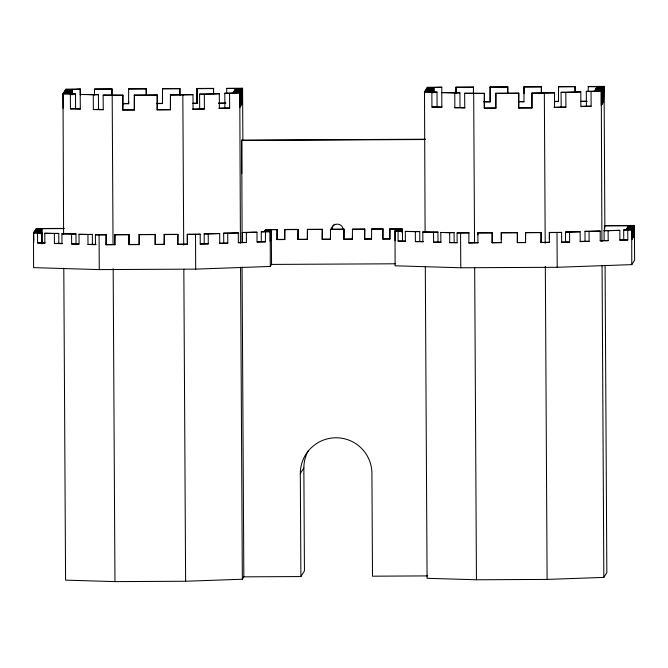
<?xml version="1.0" encoding="UTF-8"?>
<svg xmlns="http://www.w3.org/2000/svg" width="668" height="668" viewBox="0 0 668 668"><rect width="100%" height="100%" fill="white"/><g stroke="black" fill="none" stroke-linecap="round" stroke-linejoin="round"><path stroke-width="1" d="M63.61 234.652L63.001 93.587L75.509 93.963L75.593 108.684L80.536 108.834M63.794 94.305L64.053 91.917L70.858 91.883L70.875 93.846M70.608 94.272L70.858 91.883M71.15 91.416L71.434 90.965L64.629 90.998L64.337 91.449L71.15 91.416L71.167 93.378M71.727 90.497L72.01 90.046L65.197 90.08L64.921 90.531L71.727 90.497L71.743 93.436M72.286 89.604L80.294 89.044L65.798 89.12L65.481 89.637L72.286 89.604L72.319 94.514M94.43 95.073L94.53 88.978L111.982 88.886L112.015 94.772M111.882 94.99L111.982 88.886M271.291 229.842L271.567 264.419L270.289 266.457L195.699 269.12L99.273 269.605L33.6 267.634L33.483 232.798L41.959 232.907L42.009 242.818L45.123 242.91M33.692 232.464L39.763 232.063L33.692 232.464L33.734 240.396M204.408 108.984L199.674 108.859L199.59 94.138L204.324 94.263L204.408 108.984L193.069 109.385L192.985 94.664L170.465 94.881L170.415 109.811L157.205 109.878L157.247 94.948L134.368 95.056L134.318 109.995L122.82 110.053L122.87 95.115L103.148 95.115L103.231 109.836L93.361 109.544L93.278 94.814L80.243 94.422L98.43 94.647L98.513 109.368L103.448 109.519M122.353 103.765L128.607 103.74L128.648 88.802L146.267 88.71L146.309 95.582M39.971 231.729L34.135 231.763L39.971 231.729L39.98 233.708M40.397 231.044L40.648 230.652L34.561 231.078L40.397 231.044L40.414 233.023M40.831 230.36L41.065 229.984L34.986 230.385L40.831 230.36L40.848 233.332M41.266 229.658L41.491 229.299L35.429 229.692L41.266 229.658L41.291 233.625M41.725 233.934L41.875 228.69L63.994 228.581M33.742 242.375L33.483 232.798M122.82 110.053L122.87 95.115M128.607 103.74L128.724 101.561M134.318 109.995L134.368 95.056M146.167 94.814L146.267 88.71M157.205 109.878L157.247 94.948M156.37 103.598L162.458 103.565L162.508 88.627L179.909 88.543L179.951 95.415M162.458 103.565L162.508 88.627M170.415 109.811L170.465 94.881M179.817 95.624L179.909 88.543M192.952 103.406L196.985 103.39L197.035 88.452L213.585 88.368L213.618 94.263M177.955 244.229L187.391 244.179L177.838 244.413L177.897 234.318L164.261 234.384L164.203 244.48L155.168 244.53L155.226 234.435L139.194 234.518L139.144 244.605L128.982 244.663L129.033 234.568L114.896 234.635L114.838 244.73L106.078 244.772L106.137 234.685L95.399 234.794L95.457 244.697L88.001 244.48L87.942 234.568L79.016 234.301L79.075 244.204L71.626 243.987L71.568 234.076L61.924 233.783L61.982 243.695L54.417 243.469L54.358 233.558L44.806 233.266L44.865 243.177L37.6 242.96L37.542 233.049L33.4 232.923M106.078 244.772L106.137 234.685M196.985 103.39L197.035 88.452M114.838 244.73L114.896 234.635M213.484 93.487L213.585 88.368M128.982 244.663L129.033 234.568M226.677 93.42L226.786 88.301L242.567 88.226L242.868 140.146M139.144 244.605L139.194 234.518M235.445 90.739L235.629 88.468L226.652 88.518M240.43 243.135L239.77 92.685L224.815 93.236L224.899 107.957L229.633 108.082L229.55 93.361L224.815 93.236M240.029 92.276L240.296 91.85L233.224 92.309L240.029 92.276L239.854 107.414L239.77 92.685M240.555 91.449L240.822 91.023L233.742 91.483L240.555 91.449L240.38 106.571L240.296 91.85M241.106 90.556L241.399 90.097L234.585 90.13L234.301 90.589L241.106 90.556L240.906 105.744L240.822 91.023M241.691 89.629L241.966 89.186L235.161 89.22L234.877 89.662L241.691 89.629L241.482 104.818L241.399 90.097M241.966 89.186L242.05 103.907L242.567 88.226M155.168 244.53L155.226 234.435M164.203 244.48L164.261 234.384M177.838 244.413L177.897 234.318M242.117 242.542L241.724 140.146L425.407 139.22M187.274 244.363L187.332 234.268L200.2 234.243L200.258 244.154L208.282 243.87L208.224 233.959L204.166 233.85L204.216 243.762L208.282 243.87M241.724 173.672L241.724 140.146M242.3 232.489L246.358 232.598L246.417 242.509L242.359 242.4L242.3 232.489L252.921 232.113L256.988 232.222L257.038 242.125L265.371 241.833L265.563 229.55L277.103 229.491L277.036 239.595L284.727 239.561L284.793 229.45L298.053 229.383L297.986 239.495L307.38 239.445L307.447 229.333L322.285 229.258L322.218 239.369L330.451 239.328L330.518 229.216L344.003 229.149L343.936 239.261L352.387 239.211L352.487 236.046M270.289 266.457L270.231 231.537L261.255 231.813L261.313 241.724L265.371 241.833M270.448 231.186L264.611 231.211L270.448 231.186L270.289 241.44L270.231 231.537M270.882 230.502L265.037 230.527L270.882 230.502L270.715 240.764L270.657 230.852M277.036 239.595L277.103 229.491M271.35 239.754L271.074 230.184M284.727 239.561L284.793 229.45M297.986 239.495L298.053 229.383M307.38 239.445L307.447 229.333M322.218 239.369L322.285 229.258M330.451 239.328L330.518 229.216M425.099 231.771L424.497 91.75L437.006 92.126L437.089 106.847L442.032 106.997M425.85 91.583L426.126 89.161L432.939 89.128L432.956 92.067M343.936 239.261L344.003 229.149M431.837 90.881L424.764 91.332L431.837 90.881L431.945 107.014L441.824 107.314L441.79 87.207L427.303 87.283L426.977 87.8L441.79 87.207M432.087 90.472L432.355 90.046L425.282 90.506L432.087 90.472L432.104 92.434M432.664 92.526L432.939 89.128M433.231 88.66L433.507 88.209L426.693 88.243L426.418 88.694L433.231 88.66L433.248 92.585M352.387 239.211L352.454 229.107L364.736 229.049L364.67 239.152L371.667 238.919L364.786 238.96M364.67 239.152L364.736 229.049M455.927 93.244L456.027 87.141L473.478 87.049L473.52 93.921M371.608 229.007L382.964 228.957L371.608 229.007L371.542 239.119M473.387 94.13L473.478 87.049M402.136 231.888L402.119 228.857L389.903 228.915L389.836 239.027L382.898 239.06L382.964 228.957M389.836 239.027L389.903 228.915M634.4 225.425L634.132 225.859L604.315 225.759L634.4 225.425L634.6 260.136L631.786 264.62L557.204 267.284L460.77 267.768L395.097 265.797L395.03 230.886L402.462 231.044L402.52 240.956L405.635 241.048M395.69 231.821L395.882 229.525L401.719 229.5L401.727 231.479M565.905 107.147L561.17 107.022L561.087 92.301L565.821 92.426L565.905 107.147L554.565 107.548L554.482 92.827L531.962 93.044L531.912 107.974L518.702 108.041L518.752 93.111L495.865 93.228L495.815 108.158L484.317 108.216L484.367 93.286L464.652 93.278L464.736 107.999L454.866 107.707L454.783 92.977L441.74 92.585L459.926 92.81L460.01 107.54L464.945 107.682M483.849 101.937L490.103 101.903L490.153 86.965L507.764 86.873L507.797 92.768M401.535 231.788L401.719 229.5M401.944 232.188L402.119 228.857M484.317 108.216L484.367 93.286M490.103 101.903L490.153 86.965M495.815 108.158L495.865 93.228M507.672 92.977L507.764 86.873M518.702 108.041L518.752 93.111M518.886 101.753L523.962 101.728L524.013 86.79L541.406 86.706L541.447 93.578M523.962 101.728L519.019 101.544M531.912 107.974L531.962 93.044M541.305 92.81L541.406 86.706M63.802 268.169L65.573 580.133L114.954 581.611L185.612 581.252L242.342 579.231L243.837 576.843L300.901 576.551L300.308 473.537L303.856 467.876A35.813 35.788 32.1 0 1 308.157 450.883M554.448 101.578L558.481 101.553L558.531 86.615L575.09 86.531L575.115 91.441M457.079 232.957L468.903 232.84L457.079 232.957L457.137 242.868L449.739 242.651L449.681 232.74L440.805 232.472L440.863 242.384L433.59 242.167L433.532 232.255L422.802 231.93L422.861 241.841L415.387 241.616L415.337 231.704L405.317 231.404L405.376 241.315L398.111 241.098L398.053 231.186L394.897 231.095M468.844 242.935L477.996 242.709L468.844 242.935L468.903 232.84M558.481 101.553L558.531 86.615M477.887 242.885L477.937 232.798L492.199 232.723L492.141 242.818L501.351 242.584L492.258 242.634M574.981 91.658L575.09 86.531M492.141 242.818L492.199 232.723M588.182 91.591L588.283 86.464L604.072 86.389L604.874 228.264M501.242 242.768L501.301 232.673L517.391 232.598L517.333 242.684L525.532 242.643L525.591 232.556L541.113 232.472L541.055 242.567L549.447 242.342L541.172 242.384M596.081 88.293L595.798 88.752L602.611 88.719L602.895 88.26L596.081 88.293L596.098 90.263M601.926 241.298L601.267 90.856L586.312 91.399L586.395 106.12L591.13 106.245L591.046 91.524L586.312 91.399M601.534 90.439L601.793 90.013L594.72 90.472L601.534 90.439L601.35 105.577L601.267 90.856M602.052 89.612L602.319 89.186L595.238 89.646L602.052 89.612L601.876 104.734L601.793 90.013M603.187 87.792L603.463 87.349L596.658 87.383L596.374 87.834L603.187 87.792L602.979 102.989L602.895 88.26M603.463 87.349L603.546 102.07L604.072 86.389M300.901 576.551L304.441 570.889L303.856 467.876M517.333 242.684L517.391 232.598M525.532 242.643L525.591 232.556M541.055 242.567L541.113 232.472M549.338 242.526L549.388 232.431L561.613 232.414L561.671 242.317L569.629 242.041L569.57 232.13L565.512 232.021L565.571 241.933L569.629 242.041M627.461 229.216L627.686 226.861L633.523 226.828L633.581 236.739L633.949 226.151L627.87 226.561L633.707 226.536M631.786 264.62L631.719 229.717L623.695 229.942L623.745 239.854L627.811 239.962L627.753 230.051L623.695 229.942M631.903 229.425L632.137 229.041L626.058 229.45L631.903 229.425L631.769 239.628L631.719 229.717M632.345 228.715L632.613 228.289L626.509 228.74L632.345 228.715L632.195 238.952L632.137 229.041M632.813 227.963L633.08 227.537L626.976 227.997L632.813 227.963L632.663 238.2L632.613 228.289M633.08 227.537L633.139 237.449L633.523 226.828M425.299 266.332L427.069 578.296L476.451 579.774L547.109 579.415L603.839 577.394L606.836 572.618L605.091 265.814M199.59 94.138L219.296 93.729L219.38 108.45L229.633 108.082M170.332 95.09L192.985 94.664M204.324 94.263L219.296 93.729M229.55 93.361L239.578 93.002M561.087 92.301L580.793 91.892L580.876 106.613L591.13 106.245M531.828 93.253L554.482 92.827M565.821 92.426L580.793 91.892M591.046 91.524L601.075 91.165M192.459 109.118L199.674 108.859M218.753 108.174L224.899 107.957M553.956 107.281L561.17 107.022M581.269 106.304L586.395 106.12M204.166 233.85L219.689 233.549L219.747 243.461L227.78 243.169L227.721 233.266L223.663 233.157L223.722 243.069L227.78 243.169M223.663 233.157L238.284 232.881L238.342 242.793L246.417 242.509M187.215 234.451L200.2 234.243M208.224 233.959L219.689 233.549M227.721 233.266L238.284 232.881M246.358 232.598L256.988 232.222M270.097 231.754L261.255 231.813M200.208 243.904L204.216 243.762M219.705 243.21L223.722 243.069M238.317 242.542L242.359 242.4M257.147 241.874L261.313 241.724M565.512 232.021L580.141 231.746L580.2 241.657L589.109 241.34L589.059 231.429L584.993 231.328L585.051 241.231L589.109 241.34M584.993 231.328L600.198 231.036L600.248 240.948L608.181 240.664L608.122 230.752L604.064 230.644L604.122 240.555L608.181 240.664M604.064 230.644L619.82 230.335L619.879 240.246L627.811 239.962M549.28 232.614L561.613 232.414M569.57 232.13L580.141 231.746M589.059 231.429L600.198 231.036M608.122 230.752L619.82 230.335M627.753 230.051L631.594 229.917M561.588 242.075L565.571 241.933M580.1 241.415L585.051 241.231M600.156 240.697L604.122 240.555M619.779 239.996L623.745 239.854M62.809 93.904L75.509 93.963M93.278 94.814L98.43 94.647M437.006 92.126L424.305 92.067M454.783 92.977L459.926 92.81M70.357 94.13L70.441 108.851L75.593 108.684M93.361 109.544L98.513 109.368M431.945 107.014L437.089 106.847M454.866 107.707L460.01 107.54M37.542 233.049L41.959 232.907M44.806 233.266L58.776 233.416L58.834 243.327L62.617 243.436M54.358 233.558L58.776 233.416M61.924 233.783L75.977 233.934L76.035 243.837L78.832 243.929M71.568 234.076L75.977 233.934M79.016 234.301L92.351 234.418L92.409 244.329L96.142 244.446M87.942 234.568L92.351 234.418M37.6 242.96L42.009 242.818M398.053 231.186L402.462 231.044M405.317 231.404L419.746 231.562L419.805 241.474L423.537 241.582M54.417 243.469L58.834 243.327M415.337 231.704L419.746 231.562M422.802 231.93L437.941 232.105L437.999 242.016L441.114 242.117M71.626 243.987L76.035 243.837M433.532 232.255L437.941 232.105M440.805 232.472L454.098 232.598L454.156 242.501L456.929 242.584M88.001 244.48L92.409 244.329M449.681 232.74L454.098 232.598M398.111 241.098L402.52 240.956M415.387 241.616L419.805 241.474M433.59 242.167L437.999 242.016M449.739 242.651L454.156 242.501M94.397 89.186L111.848 89.094M128.523 89.011L146.133 88.927M162.374 88.844L179.775 88.752M196.901 88.669L213.459 88.585M455.893 87.349L473.345 87.266M490.02 87.174L507.638 87.09M523.879 87.007L541.272 86.915M558.398 86.832L574.956 86.748M588.149 86.681L603.747 86.907M235.437 88.777L242.25 88.744M425.842 89.621L432.647 89.579M63.786 92.343L70.591 92.309M103.148 95.115L122.737 95.332M134.235 95.273L157.122 95.157M464.652 93.278L484.233 93.495M495.731 93.436L518.619 93.32M122.486 103.557L128.732 103.523M156.504 103.381L162.591 103.356M193.085 103.198L197.118 103.181M218.745 103.064L225.851 103.031M483.983 101.72L490.237 101.686M554.582 101.361L558.615 101.344M581.26 101.227L586.337 101.202M218.611 103.281L225.717 103.248M581.127 101.436L587.222 101.411M122.954 109.844L134.452 109.786M157.331 109.669L170.549 109.602M484.45 108.007L495.948 107.949M518.836 107.832L532.045 107.765M241.532 140.455L425.215 139.52M64.053 228.398L36.147 228.539L35.855 229.007L41.692 228.982M627.452 227.237L633.289 227.204M265.371 229.85L276.978 229.683M284.668 229.65L297.936 229.583M307.322 229.533L322.16 229.458M330.393 229.416L343.878 229.349M352.328 229.308L364.611 229.241M389.778 229.116L401.902 229.199M395.681 229.842L401.526 229.809M95.399 234.794L106.02 234.869M114.787 234.819L128.924 234.752M139.086 234.693L155.11 234.618M164.153 234.568L177.78 234.501M477.829 232.973L492.091 232.907M501.184 232.856L517.274 232.773M525.482 232.731L540.996 232.656M277.162 239.403L284.852 239.361M298.112 239.294L307.497 239.244M322.343 239.169L330.568 239.127M344.053 239.06L352.504 239.019M383.014 238.86L389.962 238.827M106.195 244.597L114.954 244.546M129.091 244.48L139.253 244.43M155.277 244.346L164.32 244.296M517.45 242.509L525.649 242.467M271.567 264.419L395.314 263.793M427.528 575.908L372.502 576.192L371.917 473.587A35.813 35.788 32.1 0 0 336.121 437.774A35.813 35.788 32.1 0 0 300.308 473.537M70.441 108.851L80.327 109.151L80.16 89.261M634.132 225.859L634.007 236.063L633.949 226.151M604.431 225.584L604.348 230.819M602.611 88.719L602.402 103.907L602.319 89.186M602.068 265.43L603.839 577.394M557.003 232.573L557.204 267.284M549.388 232.431L549.43 239.369M544.345 93.186L545.197 243.319M545.33 266.415L547.109 579.415M524.013 86.79L524.046 93.662M501.301 232.673L501.334 239.612M477.937 232.798L477.954 234.777M473.687 93.545L474.539 242.634M474.681 267.818L476.451 579.774M460.569 233.065L460.77 267.768M456.027 87.141L456.06 93.027M433.975 87.466L434.008 92.576M433.782 87.767L433.816 92.677M433.507 88.209L433.532 92.142M432.355 90.046L432.371 92.994M424.497 91.75L424.514 93.712M395.03 230.886L395.08 240.797M382.839 229.149L382.898 239.06M265.463 229.85L265.472 231.871M242.075 266.966L243.837 576.843M240.572 267.267L242.342 579.231M195.507 234.41L195.699 269.12M187.332 234.268L187.374 242.2M182.84 95.023L183.7 245.156M183.834 269.287L185.612 581.252M112.191 95.382L113.042 244.471M113.176 268.603L114.954 581.611M99.073 234.902L99.273 269.605M80.294 89.044L80.327 94.939M72.478 89.295L72.511 94.413M72.01 90.046L72.035 94.956M71.434 90.965L71.451 93.904M63.001 93.587L63.084 108.308M41.875 228.69L41.959 243.853M41.491 229.299L41.516 233.266M41.065 229.984L41.09 233.95M40.648 230.652L40.665 233.625M40.189 231.379L40.205 233.357M331.587 228.498A5.937 5.928 0 0 1 343.051 228.439M331.837 229.316A5.937 5.928 0 0 1 334.785 224.164M63.527 92.752L63.26 93.169L70.34 92.71L63.527 92.752M395.464 230.184L401.301 230.159L395.464 230.184"/></g></svg>
